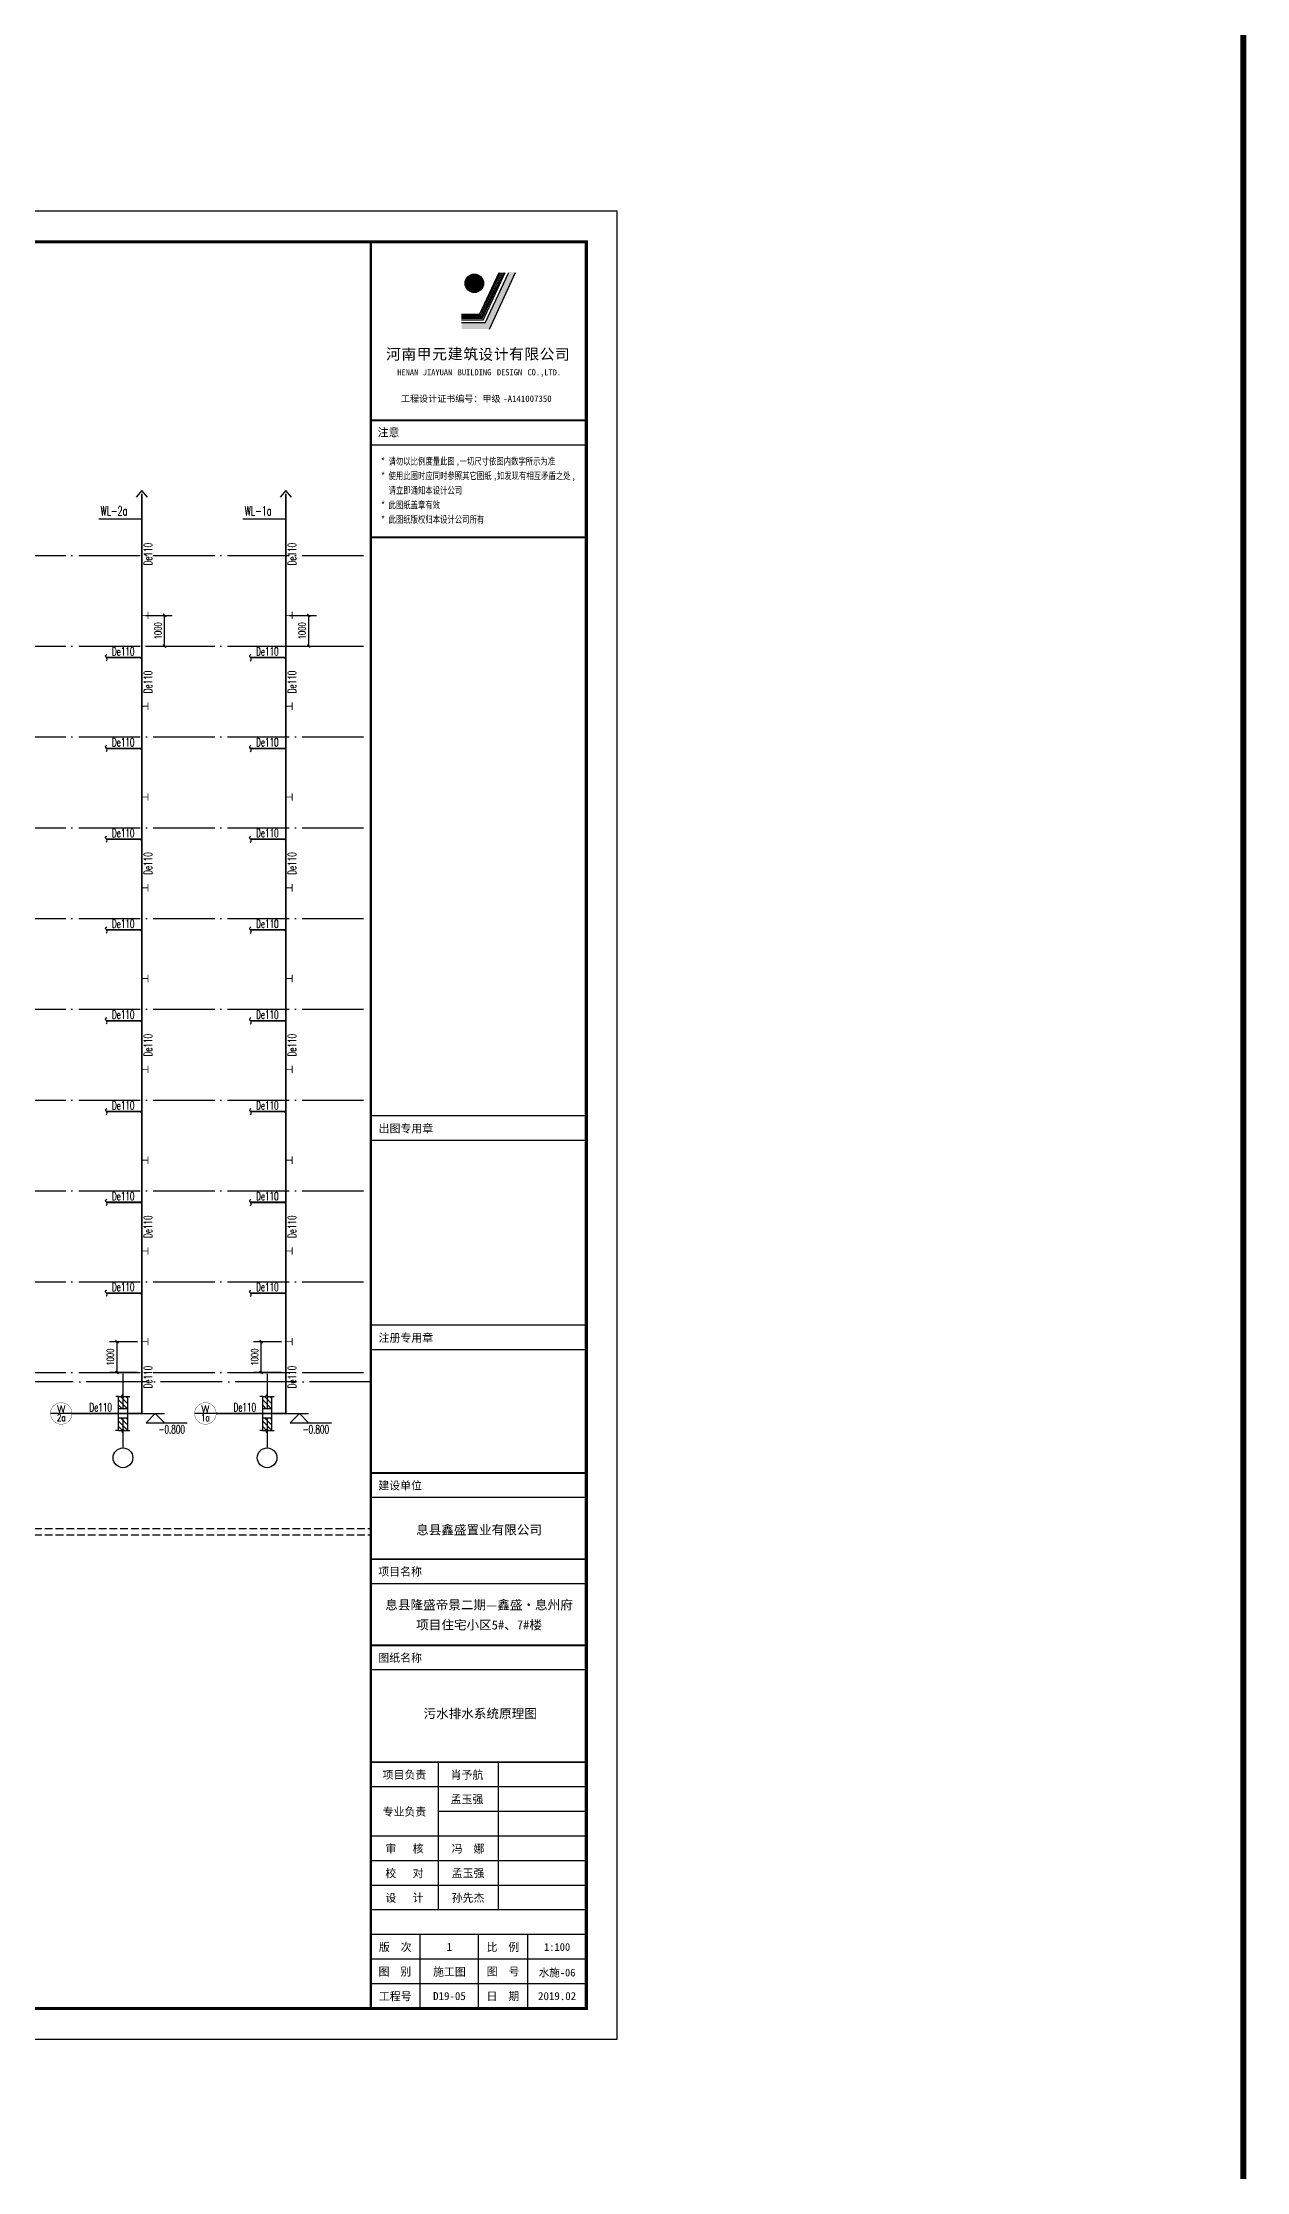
# Model space of a CAD drawing. Extents: x -287580 to -53108, y -522338 to -82629.
# Drawn here: x -92242 to -53108, y -386111 to -316940 of the extents above; entities that cross this region are included whole.
import ezdxf
from ezdxf.enums import TextEntityAlignment as Align

# ---------------------------------------------------------------- set-up
doc = ezdxf.new("R2010")
doc.units = 0
doc.header["$LTSCALE"] = 1000
doc.header["$MEASUREMENT"] = 0
for name, pattern in [('CONTINOUS', [0]), ('DASH', [0.35, 0.25, -0.1]), ('DOTE', [2.42, 2, -0.2, 0.02, -0.2])]:
    doc.linetypes.add(name, pattern=pattern)
for name, color, linetype in [('DIM_污水', 3, 'Continuous'), ('DOTE', 99, 'Continuous'), ('EQUIP_污水', 7, 'Continuous'), ('PIPE-污水', 2, 'Continuous'), ('PUB_TITLE', 146, 'Continuous'), ('TEXT_污水', 4, 'Continuous'), ('TK', 9, 'Continuous'), ('TWT_DIM', 3, 'Continuous'), ('TWT_IDEN', 3, 'Continuous'), ('TWT_TEXT', 7, 'Continuous'), ('给排水标注', 4, 'Continuous')]:
    doc.layers.add(name, color=color, linetype=linetype)
doc.styles.add('300', font='', dxfattribs={"width": 0.75, "height": 300})
doc.styles.add('_TCH_DIM_T3', font='SIMPLEX', dxfattribs={"width": 0.705882, "bigfont": 'GBCBIG'})
doc.styles.add('_TWT_CIRCLE', font='COMPLEX', dxfattribs={"width": 1.1, "height": 3, "bigfont": 'HZTXT'})
doc.styles.add('_TWT_DIM_ELE', font='SIMPLEX', dxfattribs={"width": 0.8, "height": 2.7, "bigfont": 'HZTXT'})
doc.styles.add('_TWT_PIPEDN', font='SIMPLEX', dxfattribs={"width": 0.8, "height": 2.5, "bigfont": 'HZTXT'})
doc.styles.add('_TWT_SERIAL', font='COMPLEX', dxfattribs={"width": 0.8, "height": 3, "bigfont": 'HZTXT'})
doc.styles.add('H1', font='')
doc.styles.add('THT', font='simhei.ttf')
doc.styles.get('300').set_extended_font_data('SimSun')
doc.styles.get('H1').set_extended_font_data('SimSun')
doc.dimstyles.new('_TWT_ARCH&&100', dxfattribs={"dimtxt": 229.5, "dimasz": 100, "dimexe": 250, "dimexo": 300, "dimgap": 100, "dimtad": 1, "dimdec": 0, "dimzin": 0, "dimdsep": 46, "dimtxsty": '_TCH_DIM_T3', "dimblk": 'ARCHTICK', "dimcen": 0.09, "dimclrd": 4, "dimclre": 4, "dimclrt": 4, "dimazin": 2, "dimtfac": 1, "dimtdec": 0, "dimtix": 1, "dimtmove": 2, "dimatfit": 3, "dimfxl": 0, "dimtolj": 1, "dimtzin": 0, "dimarcsym": 0})

# ---------------------------------------------------------------- blocks, each defined once
blk = doc.blocks.new('$TK_10')
for p, q in [((-1, 1607), (-1, 189)), ((-179, 689), (-295, 689)), ((-179, -689), (-179, 689)), ((-179, 689), (-55, 689)), ((181, 187), (-179, 547)), ((-38, 189), (-179, 330)), ((179, 189), (-179, 189)), ((181, 403), (-105, 689)), ((-55, 689), (-15, 770)), ((-15, 770), (9, 628)), ((9, 628), (34, 687)), ((34, 687), (284, 687)), ((181, 620), (112, 689)), ((181, 687), (181, -689)), ((-183, -689), (-299, -688)), ((-183, -689), (-59, -690)), ((179, -189), (-179, -189)), ((190, -689), (-179, -320)), ((-27, -689), (-179, -537)), ((181, -463), (-94, -189)), ((-59, -690), (-20, -771)), ((-20, -771), (5, -629)), ((-1, -189), (-1, -1403)), ((5, -629), (30, -688)), ((30, -688), (280, -690)), ((181, -247), (123, -189))]:
    blk.add_line(p, q)
blk.add_circle((-1, -1803), 400)
blk = doc.blocks.new('图签AAAAA')
at = {"layer": 'PUB_TITLE'}
blk.add_hatch(color=256, dxfattribs=at).paths.add_polyline_path([(-170547, -194832), (-170773, -194832), (-171533, -196467), (-172306, -196467), (-172306, -196671), (-171402, -196671)])
h = blk.add_hatch(color=256, dxfattribs=at)
edge = h.paths.add_edge_path()
edge.add_ellipse((-171890, -195187), major_axis=(-212, 212), ratio=1, start_angle=0, end_angle=360)
for p, q in [((-171721, -196196), (-171086, -194832)), ((-171692, -196242), (-171035, -194832)), ((-171662, -196288), (-170985, -194832)), ((-171633, -196334), (-170934, -194832)), ((-171604, -196380), (-170884, -194832)), ((-171533, -196467), (-170773, -194832)), ((-171402, -196671), (-170547, -194832)), ((-171721, -196196), (-172306, -196196)), ((-171692, -196242), (-172306, -196242)), ((-171662, -196288), (-172306, -196288)), ((-171633, -196334), (-172306, -196334)), ((-171604, -196380), (-172306, -196380)), ((-171533, -196467), (-172306, -196467)), ((-175233, -199639), (-168250, -199639)), ((-168222, -199639), (-175233, -199639)), ((-175233, -199639), (-168222, -199639)), ((-175217, -199639), (-168206, -199639)), ((-175233, -200439), (-168222, -200439)), ((-175233, -200439), (-168222, -200439)), ((-175250, -203439), (-168250, -203439)), ((-168250, -222239), (-175261, -222239)), ((-168250, -223039), (-175261, -223039)), ((-168250, -229039), (-175261, -229039)), ((-168250, -229839), (-175261, -229839)), ((-168250, -233839), (-175261, -233839)), ((-168250, -233839), (-175261, -233839)), ((-168250, -233839), (-175261, -233839)), ((-168250, -234639), (-175261, -234639)), ((-168250, -234639), (-175261, -234639)), ((-168250, -236639), (-175261, -236639)), ((-168250, -237439), (-175261, -237439)), ((-168250, -239439), (-175261, -239439)), ((-168250, -239439), (-175261, -239439)), ((-168250, -240239), (-175261, -240239)), ((-168250, -243239), (-175261, -243239)), ((-168250, -243239), (-175261, -243239)), ((-168250, -243239), (-175261, -243239)), ((-168250, -243239), (-175261, -243239)), ((-168250, -243239), (-175261, -243239)), ((-168250, -243239), (-175261, -243239)), ((-168250, -243239), (-175261, -243239)), ((-173061, -243239), (-173061, -248039)), ((-171111, -243239), (-171111, -248039)), ((-168250, -244039), (-175261, -244039)), ((-168250, -244039), (-175261, -244039)), ((-168250, -244039), (-175261, -244039)), ((-168250, -244839), (-173061, -244839)), ((-168250, -244839), (-173061, -244839)), ((-168250, -244839), (-173061, -244839)), ((-168250, -245639), (-175261, -245639)), ((-168250, -245639), (-175261, -245639)), ((-168250, -245639), (-175261, -245639)), ((-168250, -246439), (-175261, -246439)), ((-168250, -246439), (-175261, -246439)), ((-168250, -246439), (-175261, -246439)), ((-168250, -247239), (-175261, -247239)), ((-168250, -247239), (-175261, -247239)), ((-168250, -247239), (-175261, -247239)), ((-168250, -248039), (-175261, -248039)), ((-168250, -248039), (-175261, -248039)), ((-168250, -248039), (-175261, -248039)), ((-168250, -248039), (-175261, -248039)), ((-168250, -248039), (-175261, -248039)), ((-168250, -248039), (-175261, -248039)), ((-168250, -248839), (-175261, -248839)), ((-173650, -251239), (-173650, -248839)), ((-171750, -251239), (-171750, -248839)), ((-170150, -251239), (-170150, -248839)), ((-168250, -249639), (-175261, -249639)), ((-168250, -250439), (-175261, -250439))]:
    blk.add_line(p, q, dxfattribs=at)
at = {"layer": 'PUB_TITLE', "const_width": 75}
blk.add_lwpolyline([(-175250, -251239), (-168250, -251239), (-168250, -193839), (-175250, -193839)], close=True, dxfattribs=at)
at = {"layer": 'PUB_TITLE'}
for points, const_width in [([(-175250, -251239), (-175250, -193839)], 75), ([(-175250, -193839), (-175250, -200506)], 60), ([(-175250, -251239), (-175250, -193839)], 40), ([(-168222, -199639), (-175233, -199639)], 60), ([(-175250, -200506), (-175250, -251239)], 60), ([(-175233, -203439), (-168222, -203439)], 56.5), ([(-175233, -203439), (-168222, -203439)], 56.5), ([(-168250, -233839), (-175261, -233839)], 60), ([(-168250, -233839), (-175261, -233839)], 40), ([(-168250, -236639), (-175261, -236639)], 60), ([(-168250, -239439), (-175261, -239439)], 60), ([(-168250, -243239), (-175261, -243239)], 60), ([(-168250, -243239), (-175261, -243239)], 40), ([(-168250, -251239), (-175261, -251239)], 40)]:
    blk.add_lwpolyline(points, dxfattribs=dict(at, const_width=const_width))
blk.add_lwpolyline([(-175250, -193839), (-168250, -193839), (-168250, -199639), (-175250, -199639)], close=True, dxfattribs=at)
blk.add_ellipse((-171890, -195187), major_axis=(-212, 212), ratio=1, start_param=3.926991, end_param=10.210176, dxfattribs=at)
at = {"layer": 'PUB_TITLE', "style": 'THT'}
for s, height, p in [('河', 352, (-174760, -197662)), ('南', 352, (-174258, -197665)), ('甲', 352, (-173763, -197657)), ('元', 352, (-173261, -197659)), ('建', 352, (-172756, -197649)), ('筑', 352, (-172248, -197659)), ('设', 352, (-171760, -197669)), ('计', 352, (-171251, -197664)), ('有', 352, (-170763, -197654)), ('限', 352, (-170263, -197658)), ('公', 352, (-169766, -197663)), ('司', 352, (-169268, -197670)), ('HENAN', 201.1, (-174396, -198177)), ('JIAYUAN', 201.1, (-173566, -198177)), ('BUILDING', 201.1, (-172432, -198177)), ('DESIGN', 201.1, (-171156, -198177)), ('CO.,LTD.', 201.1, (-170164, -198177)), ('工程设计证书编号：甲级', 210.3, (-174276, -199040)), ('-A141007350', 210.3, (-170950, -199040)), ('注意', 260, (-175033, -200160))]:
    blk.add_text(s, height=height, dxfattribs=at).set_placement(p)
at = {"layer": 'PUB_TITLE', "style": '300', "width": 0.75}
for s, height, p in [('*', 228, (-174922, -201081)), ('请勿以比例度量此图', 227.8, (-174679, -201081)), (',', 228, (-172492, -201081)), ('一切尺寸依图内数字所示为准', 227.85, (-172371, -201081)), ('*', 228, (-174922, -201554)), ('使用此图时应同时参照其它图纸', 227.85, (-174679, -201554)), ('请立即通知本设计公司', 227.8, (-174679, -202027)), (',', 228, (-171277, -201554)), ('如发现有相互矛盾之处', 227.8, (-171155, -201554)), (',', 228, (-168725, -201554)), ('*', 228, (-174922, -202500)), ('此图纸盖章有效', 227.8, (-174679, -202500)), ('*', 228, (-174922, -202973)), ('此图纸版权归本设计公司所有', 227.85, (-174679, -202973))]:
    blk.add_text(s, height=height, dxfattribs=at).set_placement(p)
at = {"layer": 'PUB_TITLE', "style": 'THT'}
for s, p in [('出图专用章', (-174115, -222639)), ('注册专用章', (-174115, -229439)), ('建设单位', (-174302, -234239)), ('项目名称', (-174302, -237039)), ('图纸名称', (-174302, -239839)), ('项目负责', (-174161, -243639)), ('肖予航', (-172128, -243639)), ('专业负责', (-174161, -244839)), ('孟玉强', (-172128, -244439)), ('审   核', (-174161, -246039)), ('冯  娜', (-172093, -246039)), ('校   对', (-174161, -246839)), ('孟玉强', (-172093, -246839)), ('设   计', (-174161, -247639)), ('孙先杰', (-172093, -247639)), ('版  次', (-174461, -249239)), ('1', (-172700, -249239)), ('比  例', (-170961, -249239)), ('图  别', (-174472, -250039)), ('施工图', (-172700, -250039)), ('图  号', (-170954, -250039)), ('工程号', (-174461, -250839)), ('D19-05', (-172698, -250839)), ('日  期', (-170961, -250839)), ('2019.02', (-169200, -250839))]:
    blk.add_text(s, height=260, dxfattribs=at).set_placement(p, align=Align.MIDDLE)
at = {"layer": 'PUB_TITLE', "color": 63, "style": 'H1', "width": 1}
for s, p in [('息县鑫盛置业有限公司', (-171736, -235687)), ('息县隆盛帝景二期—鑫盛•息州府', (-171736, -238125)), ('项目住宅小区5#、7#楼', (-171736, -238776))]:
    blk.add_text(s, height=300, dxfattribs=at).set_placement(p, align=Align.MIDDLE_CENTER)
blk = doc.blocks.new('_ArchTick')
at = {"color": 0, "linetype": 'ByBlock', "const_width": 0.4}
blk.add_lwpolyline([(-0.5, -0.5), (0.5, 0.5)], dxfattribs=at)
blk = doc.blocks.new('*D648')
at = {"layer": 'Defpoints', "color": 0}
for p in [(-84512, -335552), (-83590, -335552), (-84512, -336552)]:
    blk.add_point(p, dxfattribs=at)
at = {"layer": 'TWT_DIM', "color": 4, "lineweight": -2}
for p, q in [((-84212, -335552), (-83340, -335552)), ((-83590, -336552), (-83590, -335552)), ((-84212, -336552), (-83340, -336552))]:
    blk.add_line(p, q, dxfattribs=at)
at = {"layer": 'TWT_DIM', "color": 4, "lineweight": -2, "xscale": 100, "yscale": 100, "zscale": 100}
for p, rotation in [((-83590, -335552), 90), ((-83590, -336552), 270)]:
    blk.add_blockref('_ArchTick', p, dxfattribs=dict(at, rotation=rotation))
at = {"layer": 'TWT_DIM', "color": 4, "insert": (-83805, -336052), "char_height": 229.5, "attachment_point": 5, "rotation": 90, "style": '_TCH_DIM_T3'}
blk.add_mtext('\\A1;1000', dxfattribs=at)
blk = doc.blocks.new('*D649')
at = {"layer": 'Defpoints', "color": 0, "linetype": 'Continuous'}
for p in [(-85135, -359152), (-84171, -359152), (-84171, -360152)]:
    blk.add_point(p, dxfattribs=at)
at = {"layer": 'TWT_DIM', "color": 4, "linetype": 'Continuous', "lineweight": -2}
for p, q in [((-84471, -359152), (-85385, -359152)), ((-85135, -360152), (-85135, -359152)), ((-84471, -360152), (-85385, -360152))]:
    blk.add_line(p, q, dxfattribs=at)
at = {"layer": 'TWT_DIM', "color": 4, "linetype": 'Continuous', "lineweight": -2, "xscale": 100, "yscale": 100, "zscale": 100}
for p, rotation in [((-85135, -359152), 90), ((-85135, -360152), 270)]:
    blk.add_blockref('_ArchTick', p, dxfattribs=dict(at, rotation=rotation))
at = {"layer": 'TWT_DIM', "color": 4, "linetype": 'Continuous', "insert": (-85350, -359652), "char_height": 229.5, "attachment_point": 5, "rotation": 90, "style": '_TCH_DIM_T3'}
blk.add_mtext('\\A1;1000', dxfattribs=at)
blk = doc.blocks.new('*D650')
at = {"layer": 'Defpoints', "color": 0}
for p in [(-89197, -335552), (-88275, -335552), (-89197, -336552)]:
    blk.add_point(p, dxfattribs=at)
at = {"layer": 'TWT_DIM', "color": 4, "lineweight": -2}
for p, q in [((-88897, -335552), (-88025, -335552)), ((-88275, -336552), (-88275, -335552)), ((-88897, -336552), (-88025, -336552))]:
    blk.add_line(p, q, dxfattribs=at)
at = {"layer": 'TWT_DIM', "color": 4, "lineweight": -2, "xscale": 100, "yscale": 100, "zscale": 100}
for p, rotation in [((-88275, -335552), 90), ((-88275, -336552), 270)]:
    blk.add_blockref('_ArchTick', p, dxfattribs=dict(at, rotation=rotation))
at = {"layer": 'TWT_DIM', "color": 4, "insert": (-88490, -336052), "char_height": 229.5, "attachment_point": 5, "rotation": 90, "style": '_TCH_DIM_T3'}
blk.add_mtext('\\A1;1000', dxfattribs=at)
blk = doc.blocks.new('*D651')
at = {"layer": 'Defpoints', "color": 0, "linetype": 'Continuous'}
for p in [(-89821, -359152), (-88856, -359152), (-88856, -360152)]:
    blk.add_point(p, dxfattribs=at)
at = {"layer": 'TWT_DIM', "color": 4, "linetype": 'Continuous', "lineweight": -2}
for p, q in [((-89156, -359152), (-90071, -359152)), ((-89821, -360152), (-89821, -359152)), ((-89156, -360152), (-90071, -360152))]:
    blk.add_line(p, q, dxfattribs=at)
at = {"layer": 'TWT_DIM', "color": 4, "linetype": 'Continuous', "lineweight": -2, "xscale": 100, "yscale": 100, "zscale": 100}
for p, rotation in [((-89821, -359152), 90), ((-89821, -360152), 270)]:
    blk.add_blockref('_ArchTick', p, dxfattribs=dict(at, rotation=rotation))
at = {"layer": 'TWT_DIM', "color": 4, "linetype": 'Continuous', "insert": (-90035, -359652), "char_height": 229.5, "attachment_point": 5, "rotation": 90, "style": '_TCH_DIM_T3'}
blk.add_mtext('\\A1;1000', dxfattribs=at)
blk = doc.blocks.new('$ATTACHMENT$00000195')
blk.add_lwpolyline([(-186, -111), (0, 111), (186, -111)])
blk = doc.blocks.new('$ATTACHMENT$00000073')
at = {"const_width": 20}
for points in [[(0, 0), (150, 0)], [(150, 90), (150, -90)]]:
    blk.add_lwpolyline(points, dxfattribs=at)
blk = doc.blocks.new('$TwtSys$00000132')
at = {"elevation": 0}
blk.add_lwpolyline([(7, -101, -0.575183), (0, 0, 0.604745), (-11, 101, 16.924828)], format="xyb", dxfattribs=at)

msp = doc.modelspace()

# ---------------------------------------------------------------- hatches: boundary and pattern name
at = {"layer": 'PIPE-污水', "linetype": 'Continuous'}
for points in [[(-89056.1, -336923.2), (-89036.7, -336903.8), (-89044.8, -336895.7)], [(-84370.6, -336923.2), (-84351.2, -336903.8), (-84359.3, -336895.7)], [(-89056.1, -339873.2), (-89036.7, -339853.8), (-89044.8, -339845.7)], [(-84370.6, -339873.2), (-84351.2, -339853.8), (-84359.3, -339845.7)], [(-89056.1, -342823.2), (-89036.7, -342803.8), (-89044.8, -342795.7)], [(-84370.6, -342823.2), (-84351.2, -342803.8), (-84359.3, -342795.7)], [(-89056.1, -345773.2), (-89036.7, -345753.8), (-89044.8, -345745.7)], [(-84370.6, -345773.2), (-84351.2, -345753.8), (-84359.3, -345745.7)], [(-89056.1, -348723.2), (-89036.7, -348703.8), (-89044.8, -348695.7)], [(-84370.6, -348723.2), (-84351.2, -348703.8), (-84359.3, -348695.7)], [(-89056.1, -351673.2), (-89036.7, -351653.8), (-89044.8, -351645.7)], [(-84370.6, -351673.2), (-84351.2, -351653.8), (-84359.3, -351645.7)], [(-89056.1, -354623.2), (-89036.7, -354603.8), (-89044.8, -354595.7)], [(-84370.6, -354623.2), (-84351.2, -354603.8), (-84359.3, -354595.7)], [(-89056.1, -357573.2), (-89036.7, -357553.8), (-89044.8, -357545.7)], [(-84370.6, -357573.2), (-84351.2, -357553.8), (-84359.3, -357545.7)]]:
    msp.add_hatch(color=256, dxfattribs=at).paths.add_polyline_path(points)
at = {"layer": 'PIPE-污水', "linetype": 'DASH'}
for points in [[(-89056.1, -336923.2), (-89056.1, -336895.7), (-89044.8, -336895.7)], [(-84370.6, -336923.2), (-84370.6, -336895.7), (-84359.3, -336895.7)], [(-89056.1, -339873.2), (-89056.1, -339845.7), (-89044.8, -339845.7)], [(-84370.6, -339873.2), (-84370.6, -339845.7), (-84359.3, -339845.7)], [(-89056.1, -342823.2), (-89056.1, -342795.7), (-89044.8, -342795.7)], [(-84370.6, -342823.2), (-84370.6, -342795.7), (-84359.3, -342795.7)], [(-89056.1, -345773.2), (-89056.1, -345745.7), (-89044.8, -345745.7)], [(-84370.6, -345773.2), (-84370.6, -345745.7), (-84359.3, -345745.7)], [(-89056.1, -348723.2), (-89056.1, -348695.7), (-89044.8, -348695.7)], [(-84370.6, -348723.2), (-84370.6, -348695.7), (-84359.3, -348695.7)], [(-89056.1, -351673.2), (-89056.1, -351645.7), (-89044.8, -351645.7)], [(-84370.6, -351673.2), (-84370.6, -351645.7), (-84359.3, -351645.7)], [(-89056.1, -354623.2), (-89056.1, -354595.7), (-89044.8, -354595.7)], [(-84370.6, -354623.2), (-84370.6, -354595.7), (-84359.3, -354595.7)], [(-89056.1, -357573.2), (-89056.1, -357545.7), (-89044.8, -357545.7)], [(-84370.6, -357573.2), (-84370.6, -357545.7), (-84359.3, -357545.7)], [(-89016.4, -361483), (-88988.9, -361483), (-88988.9, -361510.5)], [(-89016.4, -361483), (-89016.4, -361510.5), (-88988.9, -361510.5)], [(-84330.9, -361483), (-84303.4, -361483), (-84303.4, -361510.5)], [(-84330.9, -361483), (-84330.9, -361510.5), (-84303.4, -361510.5)]]:
    msp.add_hatch(color=256, dxfattribs=at).paths.add_polyline_path(points)

# ---------------------------------------------------------------- linework, layer by layer
at = {"layer": 'DIM_污水', "linetype": 'Continuous'}
for p, q in [((-89321.8, -332423.3), (-90415.1, -332423.3)), ((-89016.4, -332423.3), (-89321.8, -332423.3)), ((-84636.3, -332423.3), (-85729.6, -332423.3)), ((-84330.9, -332423.3), (-84636.3, -332423.3)), ((-89623.9, -361483), (-88278.1, -361483)), ((-88578.1, -361483), (-88878.1, -361783)), ((-88578.1, -361483), (-88278.1, -361783)), ((-84938.4, -361483), (-83592.6, -361483)), ((-83892.6, -361483), (-84192.6, -361783)), ((-83892.6, -361483), (-83592.6, -361783)), ((-88878.1, -361783), (-87537.2, -361783)), ((-84192.6, -361783), (-82851.7, -361783))]:
    msp.add_line(p, q, dxfattribs=at)
at = {"layer": 'DOTE', "linetype": 'DOTE'}
for p, q in [((-151564.8, -333602.2), (-81566, -333602.2)), ((-151564.8, -336552.2), (-81566, -336552.2)), ((-151564.8, -339502.2), (-81566, -339502.2)), ((-151564.8, -342452.2), (-81566, -342452.2)), ((-151564.8, -345402.2), (-81566, -345402.2)), ((-151564.8, -348352.2), (-81566, -348352.2)), ((-151564.8, -351302.2), (-81566, -351302.2)), ((-151564.8, -354252.2), (-81566, -354252.2)), ((-151564.8, -357202.2), (-81566, -357202.2)), ((-151564.8, -360152.2), (-81566, -360152.2)), ((-81566, -360452.2), (-151631.8, -360452.2))]:
    msp.add_line(p, q, dxfattribs=at)
at = {"layer": 'PIPE-污水', "linetype": 'DASH', "const_width": 55}
for points in [[(-89016.4, -331602.2), (-89016.4, -335552.2)], [(-84330.9, -331602.2), (-84330.9, -335552.2)], [(-89016.4, -335552.2), (-89016.4, -336963)], [(-84330.9, -335552.2), (-84330.9, -336963)], [(-89056.1, -336923.2), (-90167, -336923.2)], [(-89016.4, -336963), (-89016.4, -338502.2)], [(-84370.6, -336923.2), (-85481.5, -336923.2)], [(-84330.9, -336963), (-84330.9, -338502.2)], [(-89016.4, -338502.2), (-89016.4, -339913)], [(-84330.9, -338502.2), (-84330.9, -339913)], [(-89056.1, -339873.2), (-90167, -339873.2)], [(-89016.4, -339913), (-89016.4, -341452.2)], [(-84370.6, -339873.2), (-85481.5, -339873.2)], [(-84330.9, -339913), (-84330.9, -341452.2)], [(-89016.4, -341452.2), (-89016.4, -342863)], [(-84330.9, -341452.2), (-84330.9, -342863)], [(-89056.1, -342823.2), (-90167, -342823.2)], [(-89016.4, -342863), (-89016.4, -344402.2)], [(-84370.6, -342823.2), (-85481.5, -342823.2)], [(-84330.9, -342863), (-84330.9, -344402.2)], [(-89016.4, -344402.2), (-89016.4, -345813)], [(-84330.9, -344402.2), (-84330.9, -345813)], [(-89056.1, -345773.2), (-90167, -345773.2)], [(-89016.4, -345813), (-89016.4, -347352.2)], [(-84370.6, -345773.2), (-85481.5, -345773.2)], [(-84330.9, -345813), (-84330.9, -347352.2)], [(-89016.4, -347352.2), (-89016.4, -348763)], [(-84330.9, -347352.2), (-84330.9, -348763)], [(-89056.1, -348723.2), (-90167, -348723.2)], [(-89016.4, -348763), (-89016.4, -350302.2)], [(-84370.6, -348723.2), (-85481.5, -348723.2)], [(-84330.9, -348763), (-84330.9, -350302.2)], [(-89016.4, -350302.2), (-89016.4, -351713)], [(-84330.9, -350302.2), (-84330.9, -351713)], [(-89056.1, -351673.2), (-90167, -351673.2)], [(-89016.4, -351713), (-89016.4, -353252.2)], [(-84370.6, -351673.2), (-85481.5, -351673.2)], [(-84330.9, -351713), (-84330.9, -353252.2)], [(-89016.4, -353252.2), (-89016.4, -354663)], [(-84330.9, -353252.2), (-84330.9, -354663)], [(-89056.1, -354623.2), (-90167, -354623.2)], [(-89016.4, -354663), (-89016.4, -356202.2)], [(-84370.6, -354623.2), (-85481.5, -354623.2)], [(-84330.9, -354663), (-84330.9, -356202.2)], [(-89016.4, -356202.2), (-89016.4, -357613)], [(-84330.9, -356202.2), (-84330.9, -357613)], [(-89056.1, -357573.2), (-90167, -357573.2)], [(-89016.4, -357613), (-89016.4, -359152.2)], [(-84370.6, -357573.2), (-85481.5, -357573.2)], [(-84330.9, -357613), (-84330.9, -359152.2)], [(-89016.4, -359152.2), (-89016.4, -361483)], [(-84330.9, -359152.2), (-84330.9, -361483)], [(-89016.4, -361483), (-91284.8, -361483)], [(-84330.9, -361483), (-86599.3, -361483)]]:
    msp.add_lwpolyline(points, dxfattribs=at)
at = {"layer": 'PIPE-污水', "linetype": 'Continuous', "const_width": 55}
for points in [[(-89016.4, -336963), (-89056.1, -336923.2)], [(-84330.9, -336963), (-84370.6, -336923.2)], [(-89016.4, -339913), (-89056.1, -339873.2)], [(-84330.9, -339913), (-84370.6, -339873.2)], [(-89016.4, -342863), (-89056.1, -342823.2)], [(-84330.9, -342863), (-84370.6, -342823.2)], [(-89016.4, -345813), (-89056.1, -345773.2)], [(-84330.9, -345813), (-84370.6, -345773.2)], [(-89016.4, -348763), (-89056.1, -348723.2)], [(-84330.9, -348763), (-84370.6, -348723.2)], [(-89016.4, -351713), (-89056.1, -351673.2)], [(-84330.9, -351713), (-84370.6, -351673.2)], [(-89016.4, -354663), (-89056.1, -354623.2)], [(-84330.9, -354663), (-84370.6, -354623.2)], [(-89016.4, -357613), (-89056.1, -357573.2)], [(-84330.9, -357613), (-84370.6, -357573.2)]]:
    msp.add_lwpolyline(points, dxfattribs=at)
at = {"layer": 'PUB_TITLE'}
msp.add_lwpolyline([(-157666, -381815.5), (-73566, -381815.5), (-73566, -322415.5), (-157666, -322415.5)], close=True, dxfattribs=at)
at = {"layer": 'PUB_TITLE', "const_width": 100}
msp.add_lwpolyline([(-155166, -380815.5), (-74566, -380815.5), (-74566, -323415.5), (-155166, -323415.5)], close=True, dxfattribs=at)
at = {"layer": 'TWT_IDEN', "linetype": 'CONTINOUS'}
for p, q in [((-91284.6, -361483), (-91984.6, -361483)), ((-86599.1, -361483), (-87299.1, -361483))]:
    msp.add_line(p, q, dxfattribs=at)
at = {"layer": 'TWT_IDEN', "linetype": 'CONTINOUS', "const_width": 10}
for points in [[(-91284.6, -361483, 1), (-91984.6, -361483, 1)], [(-86599.1, -361483, 1), (-87299.1, -361483, 1)]]:
    msp.add_lwpolyline(points, format="xyb", close=True, dxfattribs=at)
at = {"layer": '给排水标注', "linetype": 'DASH'}
for p, q in [((-155166, -365223.5), (-81566, -365223.5)), ((-155166, -365423.5), (-81566, -365423.5))]:
    msp.add_line(p, q, dxfattribs=at)
at = {"layer": '给排水标注', "color": 6, "const_width": 200}
msp.add_lwpolyline([(-287480.5, -159146.5), (-53208.5, -159146.5), (-53208.5, -522237.5), (-287480.5, -522237.5)], close=True, dxfattribs=at)

# ---------------------------------------------------------------- block references
at = {"xscale": 0.8, "yscale": 0.8, "zscale": 0.8}
for p in [(-89626.8, -361482.1), (-84941.3, -361482.1)]:
    msp.add_blockref('$TK_10', p, dxfattribs=at)
at = {"layer": 'EQUIP_污水', "linetype": 'Continuous', "yscale": -1, "rotation": 180}
for name, p in [('$ATTACHMENT$00000195', (-89016.4, -331602.2)), ('$ATTACHMENT$00000195', (-84330.9, -331602.2)), ('$TwtSys$00000132', (-90167, -336923.2)), ('$TwtSys$00000132', (-85481.5, -336923.2)), ('$TwtSys$00000132', (-90167, -339873.2)), ('$TwtSys$00000132', (-85481.5, -339873.2)), ('$TwtSys$00000132', (-90167, -342823.2)), ('$TwtSys$00000132', (-85481.5, -342823.2)), ('$TwtSys$00000132', (-90167, -345773.2)), ('$TwtSys$00000132', (-85481.5, -345773.2)), ('$TwtSys$00000132', (-90167, -348723.2)), ('$TwtSys$00000132', (-85481.5, -348723.2)), ('$TwtSys$00000132', (-90167, -351673.2)), ('$TwtSys$00000132', (-85481.5, -351673.2)), ('$TwtSys$00000132', (-90167, -354623.2)), ('$TwtSys$00000132', (-85481.5, -354623.2)), ('$TwtSys$00000132', (-90167, -357573.2)), ('$TwtSys$00000132', (-85481.5, -357573.2))]:
    msp.add_blockref(name, p, dxfattribs=at)
at = {"layer": 'EQUIP_污水', "linetype": 'Continuous', "xscale": 1.35, "yscale": 1.35, "zscale": 1.35}
for p in [(-89016.4, -335552.2), (-84330.9, -335552.2), (-89016.4, -338502.2), (-84330.9, -338502.2), (-89016.4, -341452.2), (-84330.9, -341452.2), (-89016.4, -344402.2), (-84330.9, -344402.2), (-89016.4, -347352.2), (-84330.9, -347352.2), (-89016.4, -350302.2), (-84330.9, -350302.2), (-89016.4, -353252.2), (-84330.9, -353252.2), (-89016.4, -356202.2), (-84330.9, -356202.2), (-89016.4, -359152.2), (-84330.9, -359152.2)]:
    msp.add_blockref('$ATTACHMENT$00000073', p, dxfattribs=at)
at = {"layer": '给排水标注'}
msp.add_blockref('图签AAAAA', (93683.5, -129576.5), dxfattribs=at)

# ---------------------------------------------------------------- texts
at = {"layer": 'DIM_污水', "color": 7, "linetype": 'Continuous', "style": '_TWT_SERIAL', "width": 0.64}
for s, p in [('WL-2a', (-90355.1, -332303.3)), ('WL-1a', (-85669.6, -332303.3))]:
    msp.add_text(s, height=300, dxfattribs=at).set_placement(p)
at = {"layer": 'PUB_TITLE', "color": 173, "style": 'H1'}
for s, p in [('1:100', (-75516, -378818.6)), ('水施-06', (-75516, -379650.1))]:
    msp.add_text(s, height=250, dxfattribs=at).set_placement(p, align=Align.MIDDLE_CENTER)
at = {"layer": 'TEXT_污水', "linetype": 'DASH', "style": '_TWT_PIPEDN', "width": 0.64}
for p in [(-88681.4, -333926.9), (-83995.9, -333926.9), (-88681.4, -338082.3), (-83995.9, -338082.3), (-88681.4, -343982.3), (-83995.9, -343982.3), (-88681.4, -349882.3), (-83995.9, -349882.3), (-88681.4, -355782.3), (-83995.9, -355782.3), (-88681.4, -360667.3), (-83995.9, -360667.3)]:
    msp.add_text('De110', height=270, rotation=90, dxfattribs=at).set_placement(p)
for p in [(-89986.1, -336858.2), (-85300.6, -336858.2), (-89986.1, -339808.2), (-85300.6, -339808.2), (-89986.1, -342758.2), (-85300.6, -342758.2), (-89986.1, -345708.2), (-85300.6, -345708.2), (-89986.1, -348658.2), (-85300.6, -348658.2), (-89986.1, -351608.2), (-85300.6, -351608.2), (-89986.1, -354558.2), (-85300.6, -354558.2), (-89986.1, -357508.2), (-85300.6, -357508.2), (-90718.6, -361418), (-86033.1, -361418)]:
    msp.add_text('De110', height=270, dxfattribs=at).set_placement(p)
at = {"layer": 'TK', "color": 63, "style": 'H1', "width": 1}
msp.add_text('污水排水系统原理图', height=300, dxfattribs=at).set_placement((-78016.5, -371234.1), align=Align.MIDDLE_CENTER)
at = {"layer": 'TWT_TEXT', "linetype": 'CONTINOUS', "style": '_TWT_CIRCLE'}
for s, width, p, p2 in [('W', 1.084711, (-91775.5, -361454.8), (-91493.8, -361454.8)), ('2a', 0.681818, (-91775.5, -361736.6), (-91493.8, -361736.6)), ('W', 1.084711, (-87090, -361454.8), (-86808.3, -361454.8)), ('1a', 0.795455, (-87090, -361736.6), (-86808.3, -361736.6))]:
    msp.add_text(s, height=225.4, dxfattribs=dict(at, width=width)).set_placement(p, p2, align=Align.FIT)
at = {"layer": 'TWT_TEXT', "linetype": 'Continuous', "style": '_TWT_DIM_ELE', "width": 0.64}
for p in [(-88472.3, -362134), (-83786.8, -362134)]:
    msp.add_text('-0.800', height=270, dxfattribs=at).set_placement(p)

# ---------------------------------------------------------------- dimensions: what is measured, and where the dimension line sits
at = {"layer": 'TWT_DIM'}
for p1, p2, picture, middle in [((-89197.4, -336552.2), (-89197.4, -335552.2), '*D650', (-88490.2, -336052.2)), ((-84511.9, -336552.2), (-84511.9, -335552.2), '*D648', (-83804.7, -336052.2))]:
    dim = msp.add_aligned_dim(p1=p1, p2=p2, distance=-921.9, dimstyle='_TWT_ARCH&&100', dxfattribs=at)
    dim.commit()
    dim.dimension.update_dxf_attribs({"geometry": picture, "text_midpoint": middle})
at = {"layer": 'TWT_DIM', "linetype": 'Continuous'}
for p1, p2, picture, middle in [((-88856.5, -360152.2), (-88856.5, -359152.2), '*D651', (-90035.4, -359652.2)), ((-84171, -360152.2), (-84171, -359152.2), '*D649', (-85349.9, -359652.2))]:
    dim = msp.add_aligned_dim(p1=p1, p2=p2, distance=964.2, dimstyle='_TWT_ARCH&&100', dxfattribs=at)
    dim.commit()
    dim.dimension.update_dxf_attribs({"geometry": picture, "text_midpoint": middle})

doc.saveas('drawing.dxf')
